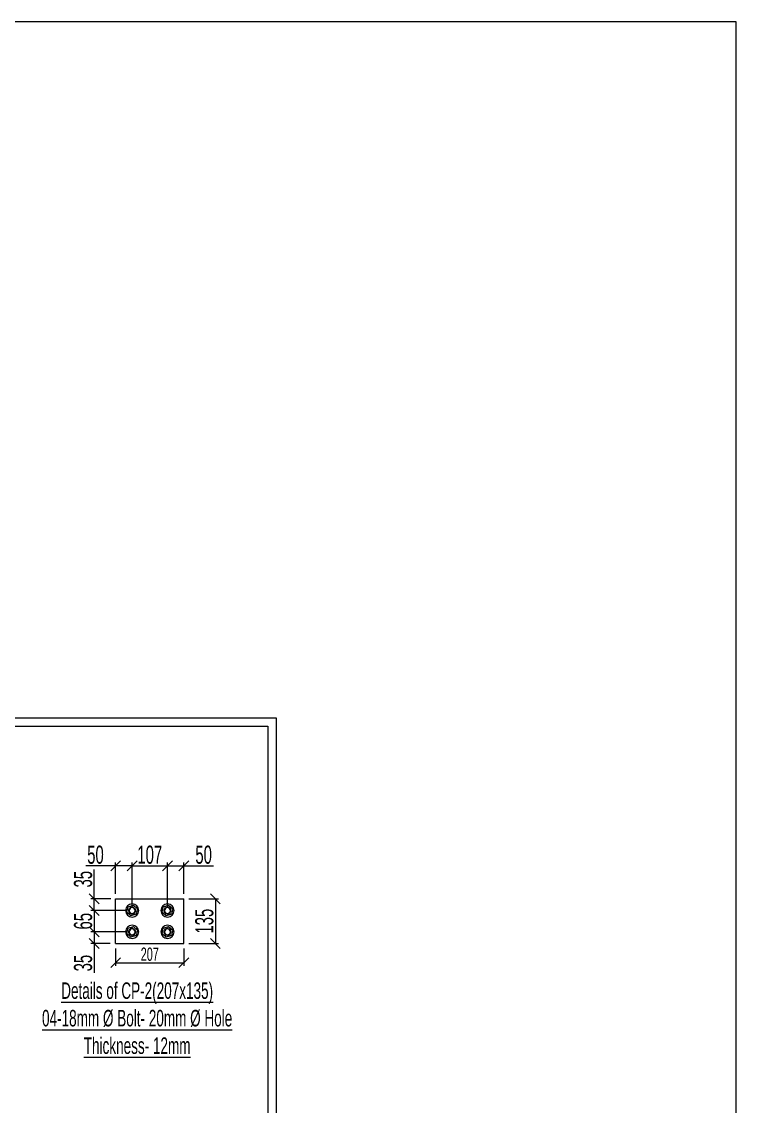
# Model space of a CAD drawing. Header units: millimetres. Extents: x -2070542 to 12330240, y -55001 to 6949969.
# Drawn here: x 1831347 to 1843044, y -35503 to -17754 of the extents above; entities that cross this region are included whole.
import ezdxf

# ---------------------------------------------------------------- set-up
doc = ezdxf.new("R2010")
doc.units = ezdxf.units.MM
doc.header["$LTSCALE"] = 0.5
doc.header["$PDMODE"] = 3
doc.linetypes.add('DASHDOT2', pattern=[0.5, 0.25, -0.125, 0, -0.125])
doc.layers.add('steel col', color=1, linetype='Continuous', lineweight=13)
doc.layers.add('Text', color=7, linetype='Continuous', lineweight=13)
doc.styles.get("Standard").update_dxf_attribs({"font": 'swisscl.ttf', "width": 0.8})
doc.dimstyles.new('dim40', dxfattribs={"dimtxt": 40, "dimasz": 30, "dimexe": 10, "dimexo": 15, "dimgap": 5, "dimtad": 1, "dimdec": 0, "dimzin": 0, "dimdsep": 46, "dimtxsty": 'Standard', "dimblk": 'OBLIQUE', "dimcen": 0, "dimclrd": 94, "dimclre": 94, "dimclrt": 6, "dimadec": 0, "dimazin": 0, "dimtfac": 1, "dimtdec": 0, "dimtofl": 0, "dimtmove": 0, "dimatfit": 3, "dimldrblk": 'OPEN30', "dimfxl": 100, "dimtolj": 1, "dimtzin": 0, "dimlwd": 13, "dimlwe": 13, "dimarcsym": 0})

# ---------------------------------------------------------------- blocks, each defined once
blk = doc.blocks.new('18 mm nut')
at = {"color": 1, "lineweight": 0}
blk.add_lwpolyline([(2042693.6, 1753460.5), (2042685.1, 1753445.8), (2042693.6, 1753431.1), (2042710.6, 1753431.1), (2042719.1, 1753445.8), (2042710.6, 1753460.5)], close=True, dxfattribs=at)
at = {"lineweight": 0}
blk.add_circle((2042702.1, 1753445.8), 20, dxfattribs=at)
at = {"color": 7, "linetype": 'DASHDOT2', "lineweight": 15, "ltscale": 20}
blk.add_circle((2042701.9, 1753445.6), 11, dxfattribs=at)
at = {"color": 1, "lineweight": 0}
blk.add_circle((2042702.1, 1753445.8), 9, dxfattribs=at)
blk = doc.blocks.new('_Oblique')
at = {"color": 0, "linetype": 'ByBlock', "lineweight": -2}
blk.add_line((-0.5, -0.5), (0.5, 0.5), dxfattribs=at)
blk = doc.blocks.new('*D203')
at = {"color": 94, "lineweight": 13, "transparency": 16777216}
for p, q in [((1800255.9, -40120.2), (1800255.9, -40024.7)), ((1800305.9, -40155.4), (1800305.9, -40024.7)), ((1800255.9, -40034.7), (1800165.2, -40034.7)), ((1800305.9, -40034.7), (1800255.9, -40034.7))]:
    blk.add_line(p, q, dxfattribs=at)
at = {"layer": 'Defpoints', "color": 0, "lineweight": 13, "transparency": 16777216}
for p in [(1800305.9, -40034.7), (1800255.9, -40135.2), (1800305.9, -40170.4)]:
    blk.add_point(p, dxfattribs=at)
at = {"color": 94, "lineweight": 13, "transparency": 16777216, "xscale": 30, "yscale": 30, "zscale": 30, "rotation": 180}
blk.add_blockref('_Oblique', (1800255.9, -40034.7), dxfattribs=at)
at = {"color": 94, "lineweight": 13, "transparency": 16777216, "xscale": 30, "yscale": 30, "zscale": 30}
blk.add_blockref('_Oblique', (1800305.9, -40034.7), dxfattribs=at)
at = {"color": 6, "lineweight": 13, "transparency": 16777216, "insert": (1800194.8, -40001.6), "char_height": 55, "attachment_point": 5}
blk.add_mtext('\\A1;50', dxfattribs=at)
blk = doc.blocks.new('_Open30')
at = {"color": 0, "linetype": 'ByBlock', "lineweight": -2}
for p, q in [((-1, 0.27), (0, 0)), ((0, 0), (-1, -0.27)), ((0, 0), (-1, 0))]:
    blk.add_line(p, q, dxfattribs=at)
blk = doc.blocks.new('*D200')
at = {"color": 94, "lineweight": 13, "transparency": 16777216}
for p, q in [((1800305.9, -40155.4), (1800305.9, -40024.7)), ((1800412.9, -40155.4), (1800412.9, -40024.7)), ((1800305.9, -40034.7), (1800412.9, -40034.7))]:
    blk.add_line(p, q, dxfattribs=at)
at = {"layer": 'Defpoints', "color": 0, "lineweight": 13, "transparency": 16777216}
for p in [(1800412.9, -40034.7), (1800305.9, -40170.4), (1800412.9, -40170.4)]:
    blk.add_point(p, dxfattribs=at)
at = {"color": 94, "lineweight": 13, "transparency": 16777216, "xscale": 30, "yscale": 30, "zscale": 30, "rotation": 180}
blk.add_blockref('_Oblique', (1800305.9, -40034.7), dxfattribs=at)
at = {"color": 94, "lineweight": 13, "transparency": 16777216, "xscale": 30, "yscale": 30, "zscale": 30}
blk.add_blockref('_Oblique', (1800412.9, -40034.7), dxfattribs=at)
at = {"color": 6, "lineweight": 13, "transparency": 16777216, "insert": (1800359.4, -40001.6), "char_height": 55, "attachment_point": 5}
blk.add_mtext('\\A1;107', dxfattribs=at)
blk = doc.blocks.new('*D204')
at = {"color": 94, "lineweight": 13, "transparency": 16777216}
for p, q in [((1800412.9, -40155.4), (1800412.9, -40024.7)), ((1800462.9, -40120.2), (1800462.9, -40024.7)), ((1800412.9, -40034.7), (1800462.9, -40034.7)), ((1800462.9, -40034.7), (1800552.2, -40034.7))]:
    blk.add_line(p, q, dxfattribs=at)
at = {"layer": 'Defpoints', "color": 0, "lineweight": 13, "transparency": 16777216}
for p in [(1800462.9, -40034.7), (1800462.9, -40135.2), (1800412.9, -40170.4)]:
    blk.add_point(p, dxfattribs=at)
at = {"color": 94, "lineweight": 13, "transparency": 16777216, "xscale": 30, "yscale": 30, "zscale": 30, "rotation": 180}
blk.add_blockref('_Oblique', (1800412.9, -40034.7), dxfattribs=at)
at = {"color": 94, "lineweight": 13, "transparency": 16777216, "xscale": 30, "yscale": 30, "zscale": 30}
blk.add_blockref('_Oblique', (1800462.9, -40034.7), dxfattribs=at)
at = {"color": 6, "lineweight": 13, "transparency": 16777216, "insert": (1800522.6, -40001.6), "char_height": 55, "attachment_point": 5}
blk.add_mtext('\\A1;50', dxfattribs=at)
blk = doc.blocks.new('*D201')
at = {"color": 94, "lineweight": 13, "transparency": 16777216}
for p, q in [((1800190.6, -40135.2), (1800190.6, -40045.9)), ((1800240.9, -40135.2), (1800180.6, -40135.2)), ((1800190.6, -40170.4), (1800190.6, -40135.2)), ((1800291.4, -40170.4), (1800180.6, -40170.4))]:
    blk.add_line(p, q, dxfattribs=at)
at = {"layer": 'Defpoints', "color": 0, "lineweight": 13, "transparency": 16777216}
for p in [(1800255.9, -40135.2), (1800190.6, -40170.4), (1800306.4, -40170.4)]:
    blk.add_point(p, dxfattribs=at)
at = {"color": 94, "lineweight": 13, "transparency": 16777216, "xscale": 30, "yscale": 30, "zscale": 30}
for p, rotation in [((1800190.6, -40135.2), 90), ((1800190.6, -40170.4), 270)]:
    blk.add_blockref('_Oblique', p, dxfattribs=dict(at, rotation=rotation))
at = {"color": 6, "lineweight": 13, "transparency": 16777216, "insert": (1800157.4, -40075.5), "char_height": 55, "attachment_point": 5, "rotation": 90}
blk.add_mtext('\\A1;35', dxfattribs=at)
blk = doc.blocks.new('*D202')
at = {"color": 94, "lineweight": 13, "transparency": 16777216}
for p, q in [((1800291.4, -40170.4), (1800180.6, -40170.4)), ((1800190.6, -40170.4), (1800190.6, -40235.2)), ((1800291.4, -40235.2), (1800180.6, -40235.2))]:
    blk.add_line(p, q, dxfattribs=at)
at = {"layer": 'Defpoints', "color": 0, "lineweight": 13, "transparency": 16777216}
for p in [(1800306.4, -40170.4), (1800190.6, -40235.2), (1800306.4, -40235.2)]:
    blk.add_point(p, dxfattribs=at)
at = {"color": 94, "lineweight": 13, "transparency": 16777216, "xscale": 30, "yscale": 30, "zscale": 30}
for p, rotation in [((1800190.6, -40170.4), 90), ((1800190.6, -40235.2), 270)]:
    blk.add_blockref('_Oblique', p, dxfattribs=dict(at, rotation=rotation))
at = {"color": 6, "lineweight": 13, "transparency": 16777216, "insert": (1800157.4, -40202.8), "char_height": 55, "attachment_point": 5, "rotation": 90}
blk.add_mtext('\\A1;65', dxfattribs=at)
blk = doc.blocks.new('*D205')
at = {"color": 94, "lineweight": 13, "transparency": 16777216}
for p, q in [((1800291.4, -40235.2), (1800180.6, -40235.2)), ((1800190.6, -40235.2), (1800190.6, -40270.2)), ((1800239.4, -40270.2), (1800180.6, -40270.2)), ((1800190.6, -40270.2), (1800190.6, -40359.4))]:
    blk.add_line(p, q, dxfattribs=at)
at = {"layer": 'Defpoints', "color": 0, "lineweight": 13, "transparency": 16777216}
for p in [(1800306.4, -40235.2), (1800190.6, -40270.2), (1800254.4, -40270.2)]:
    blk.add_point(p, dxfattribs=at)
at = {"color": 94, "lineweight": 13, "transparency": 16777216, "xscale": 30, "yscale": 30, "zscale": 30}
for p, rotation in [((1800190.6, -40235.2), 90), ((1800190.6, -40270.2), 270)]:
    blk.add_blockref('_Oblique', p, dxfattribs=dict(at, rotation=rotation))
at = {"color": 6, "lineweight": 13, "transparency": 16777216, "insert": (1800157.4, -40329.8), "char_height": 55, "attachment_point": 5, "rotation": 90}
blk.add_mtext('\\A1;35', dxfattribs=at)
blk = doc.blocks.new('*D206')
at = {"color": 94, "lineweight": 13, "transparency": 16777216}
for p, q in [((1800255.9, -40285.2), (1800255.9, -40338.5)), ((1800462.9, -40285.2), (1800462.9, -40338.5)), ((1800255.9, -40328.5), (1800462.9, -40328.5))]:
    blk.add_line(p, q, dxfattribs=at)
at = {"layer": 'Defpoints', "color": 0, "lineweight": 13, "transparency": 16777216}
for p in [(1800255.9, -40270.2), (1800462.9, -40270.2), (1800462.9, -40328.5)]:
    blk.add_point(p, dxfattribs=at)
at = {"color": 94, "lineweight": 13, "transparency": 16777216, "xscale": 30, "yscale": 30, "zscale": 30, "rotation": 180}
blk.add_blockref('_Oblique', (1800255.9, -40328.5), dxfattribs=at)
at = {"color": 94, "lineweight": 13, "transparency": 16777216, "xscale": 30, "yscale": 30, "zscale": 30}
blk.add_blockref('_Oblique', (1800462.9, -40328.5), dxfattribs=at)
at = {"color": 6, "lineweight": 13, "transparency": 16777216, "insert": (1800359.4, -40303), "char_height": 40, "attachment_point": 5}
blk.add_mtext('\\A1;207', dxfattribs=at)
blk = doc.blocks.new('*D207')
at = {"color": 94, "lineweight": 13, "transparency": 16777216}
for p, q in [((1800477.9, -40135.2), (1800568.1, -40135.2)), ((1800558.1, -40135.2), (1800558.1, -40270.2)), ((1800477.9, -40270.2), (1800568.1, -40270.2))]:
    blk.add_line(p, q, dxfattribs=at)
at = {"layer": 'Defpoints', "color": 0, "lineweight": 13, "transparency": 16777216}
for p in [(1800462.9, -40135.2), (1800462.9, -40270.2), (1800558.1, -40270.2)]:
    blk.add_point(p, dxfattribs=at)
at = {"color": 94, "lineweight": 13, "transparency": 16777216, "xscale": 30, "yscale": 30, "zscale": 30}
for p, rotation in [((1800558.1, -40135.2), 90), ((1800558.1, -40270.2), 270)]:
    blk.add_blockref('_Oblique', p, dxfattribs=dict(at, rotation=rotation))
at = {"color": 6, "lineweight": 13, "transparency": 16777216, "insert": (1800524.9, -40202.7), "char_height": 55, "attachment_point": 5, "rotation": 90}
blk.add_mtext('\\A1;135', dxfattribs=at)
blk = doc.blocks.new('reqrqrqr')
at = {"layer": 'steel col', "lineweight": 18}
for p, q in [((1800255.9, -40270.2), (1800255.9, -40135.2)), ((1800255.9, -40135.2), (1800462.9, -40135.2)), ((1800462.9, -40270.2), (1800462.9, -40135.2)), ((1800255.9, -40270.2), (1800462.9, -40270.2))]:
    blk.add_line(p, q, dxfattribs=at)
at = {"lineweight": 13, "extrusion": (0, 0, -1), "zscale": -1, "rotation": 42.52046294639869}
for p in [(-2120778.5, -2713090.4), (-2120885.5, -2713090.4), (-2120778.5, -2713155.1), (-2120885.5, -2713155.1)]:
    blk.add_blockref('18 mm nut', p, dxfattribs=at)
at = {"layer": 'Text', "color": 94, "insert": (1800321.1, -40496.9), "char_height": 50, "width": 1106.25, "attachment_point": 5}
blk.add_mtext('\\A1;{\\L\\C1;Details of CP-2(207x135)\\P\\A0;04-18mm Ø Bolt- 20mm Ø Hole \\PThickness- 12mm}', dxfattribs=at)
at = {"lineweight": 13}
dim = blk.add_linear_dim(base=(1800305.9, -40034.7), p1=(1800255.9, -40135.2), p2=(1800305.9, -40170.4), dimstyle='dim40', override={"dimtxt": 55}, dxfattribs=at)
dim.commit()
dim.dimension.update_dxf_attribs({"geometry": '*D203', "text_midpoint": (1800194.8, -40034.7), "dimtype": 128})
for base, p1, p2, picture, middle in [((1800412.9, -40034.7), (1800305.9, -40170.4), (1800412.9, -40170.4), '*D200', (1800359.4, -40001.6)), ((1800462.9, -40034.7), (1800412.9, -40170.4), (1800462.9, -40135.2), '*D204', (1800522.6, -40001.6))]:
    dim = blk.add_linear_dim(base=base, p1=p1, p2=p2, dimstyle='dim40', override={"dimtxt": 55}, dxfattribs=at)
    dim.commit()
    dim.dimension.update_dxf_attribs({"geometry": picture, "text_midpoint": middle})
dim = blk.add_linear_dim(base=(1800190.6, -40170.4), p1=(1800255.9, -40135.2), p2=(1800306.4, -40170.4), angle=90, dimstyle='dim40', override={"dimtxt": 55}, dxfattribs=at)
dim.commit()
dim.dimension.update_dxf_attribs({"geometry": '*D201', "text_midpoint": (1800190.6, -40075.5), "dimtype": 128})
for base, p1, p2, picture, middle in [((1800558.1, -40270.2), (1800462.9, -40135.2), (1800462.9, -40270.2), '*D207', (1800524.9, -40202.7)), ((1800190.6, -40235.2), (1800306.4, -40170.4), (1800306.4, -40235.2), '*D202', (1800157.4, -40202.8)), ((1800190.6, -40270.2), (1800306.4, -40235.2), (1800254.4, -40270.2), '*D205', (1800157.4, -40329.8))]:
    dim = blk.add_linear_dim(base=base, p1=p1, p2=p2, angle=90, dimstyle='dim40', override={"dimtxt": 55}, dxfattribs=at)
    dim.commit()
    dim.dimension.update_dxf_attribs({"geometry": picture, "text_midpoint": middle})
dim = blk.add_linear_dim(base=(1800462.9, -40328.5), p1=(1800255.9, -40270.2), p2=(1800462.9, -40270.2), dimstyle='dim40', dxfattribs=at)
dim.commit()
dim.dimension.update_dxf_attribs({"geometry": '*D206', "text_midpoint": (1800359.4, -40303)})

msp = doc.modelspace()

# ---------------------------------------------------------------- linework, layer by layer
at = {"lineweight": 13}
for points in [[(1843043.6, -17754.1), (1724747.1, -17754.1), (1724747.1, -55001), (1843043.6, -55001)], [(1835511.8, -29147.6), (1835511.8, -49430.2), (1806939.1, -49430.2), (1806939.1, -29147.6)], [(1835375.6, -29283.7), (1835375.6, -49294.1), (1807075.3, -49294.1), (1807075.3, -29283.7)]]:
    msp.add_lwpolyline(points, close=True, dxfattribs=at)

# ---------------------------------------------------------------- block references
at = {"lineweight": 13, "xscale": 5.400000000023283, "yscale": 5.399999999999636, "zscale": 5.399999999999999}
msp.add_blockref('reqrqrqr', (-7888497.5, 184621.5), dxfattribs=at)

doc.saveas('drawing.dxf')
